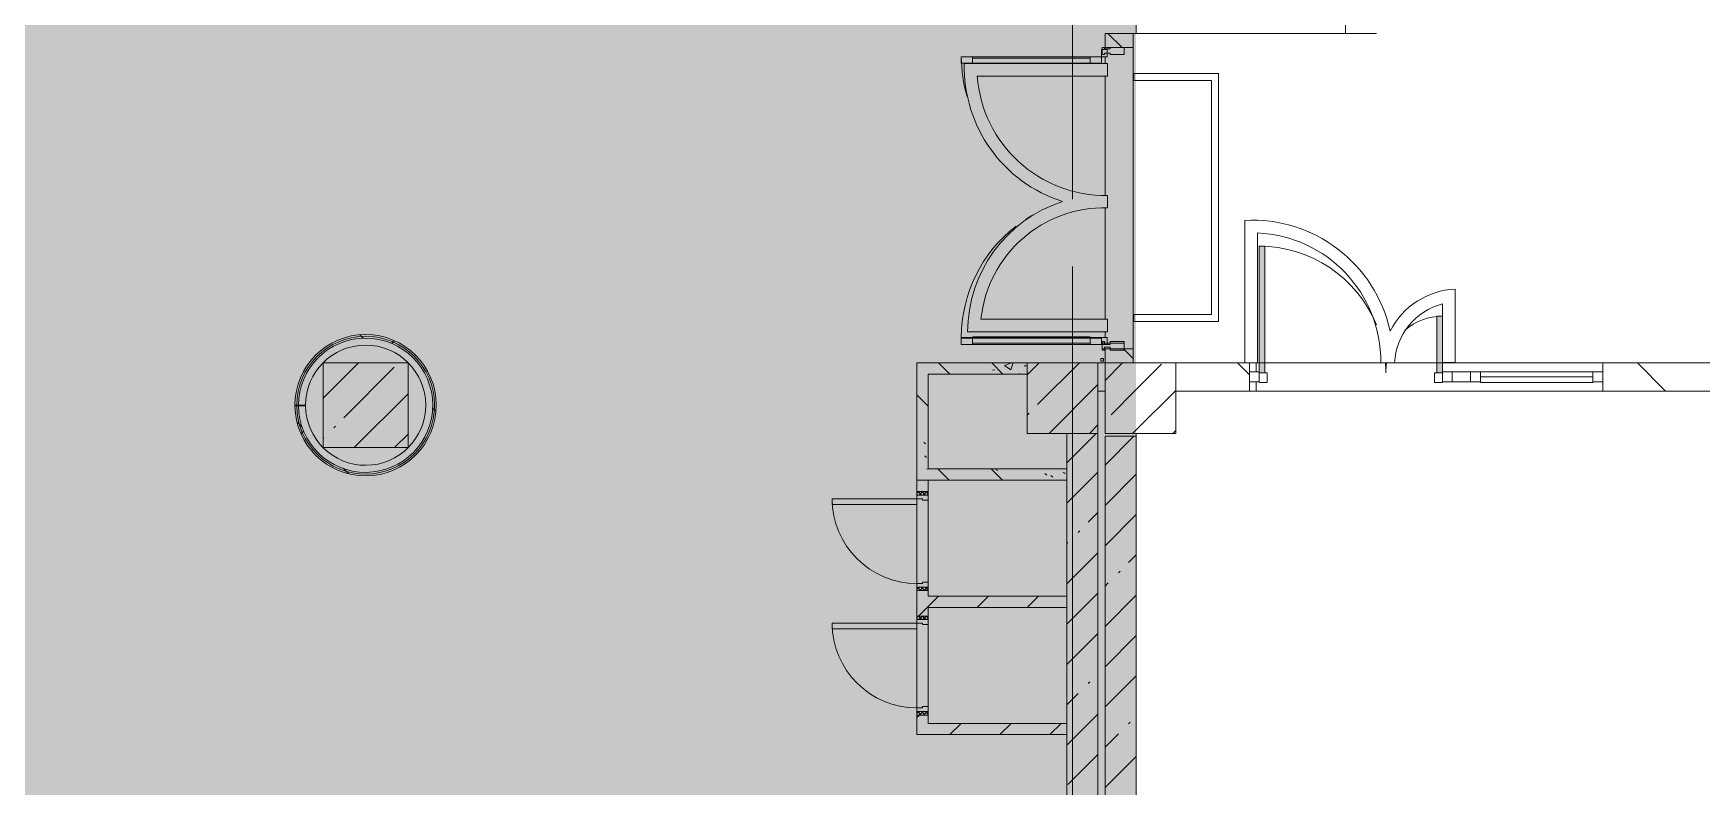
# Model space of a CAD drawing. Header units: millimetres. Extents: x -2911 to 185427, y -8553 to 29000.
# Drawn here: x 89377 to 101177, y 4902 to 10230 of the extents above; entities that cross this region are included whole.
import ezdxf

# ---------------------------------------------------------------- set-up
doc = ezdxf.new("R2010")
doc.units = ezdxf.units.MM
doc.linetypes.add('Осевая', pattern=[3175, 635, -476.25, 1587.5, -476.25])
doc.layers.add('A-DETL-GENF-3', color=7, linetype='Continuous', lineweight=9, true_color=0xc0c0c0, transparency=0.4)
for name, color, linetype, lineweight, true_color in [('A-DETL-GENF-4', 7, 'Continuous', 5, 0xe2e2e2), ('A-DETL-GENF-5', 7, 'Continuous', 5, 0xaaaaaa), ('A-DETL-GENF-6', 7, 'Continuous', 5, 0xb7b7b7), ('A-DOOR-2', 7, 'Continuous', 5, 0xaaaaaa), ('A-DOOR-3', 7, 'Continuous', 5, 0xe2e2e2), ('A-DOOR-4', 7, 'Continuous', 5, 0xb7b7b7), ('A-DOOR-FRAM-2', 7, 'Continuous', 5, 0xe2e2e2), ('A-DOOR-FRAM-3', 7, 'Continuous', 5, 0xaaaaaa), ('A-DOOR-FRAM-4', 7, 'Continuous', 5, 0xb7b7b7), ('A-FLOR-1', 7, 'Continuous', 5, 0xb7b7b7), ('A-FLOR-2', 7, 'Continuous', 5, 0xaaaaaa), ('A-GLAZ-CWMG-2', 7, 'Continuous', 5, 0x737373), ('A-WALL-4', 7, 'Continuous', 9, 0x737373), ('A-WALL-5', 7, 'Continuous', 5, 0x737373), ('I-WALL-1', 7, 'Continuous', 5, 0xe7e7e7), ('I-WALL-4', 7, 'Continuous', 5, 0x737373), ('I-WALL-5', 7, 'Continuous', 5, 0x787878), ('S-COLS-1', 7, 'Continuous', 5, 0x737373)]:
    doc.layers.add(name, color=color, linetype=linetype, lineweight=lineweight, true_color=true_color)
for name, color, linetype, lineweight in [('A-GLAZ-CURT-3', 7, 'Continuous', 5), ('A-GLAZ-CWMG-4', 7, 'Continuous', 5), ('I-WALL-3', 7, 'Continuous', 5), ('S-COLS-2', 7, 'Continuous', 5), ('Оси', 7, 'Continuous', 9), ('Оси-2', 7, 'Осевая', 9)]:
    doc.layers.add(name, color=color, linetype=linetype, lineweight=lineweight)
pattern_1 = [(45, (-38790, -7650), (-285.123, 285.123), []), (45, (-38504.88, -7650), (-285.123, 285.123), [504.031, -100.806, 16.764, -84.042])]
pattern_2 = [(45, (58417.4, 0), (-285.123, 285.123), []), (45, (58702.5, 0), (-285.123, 285.123), [504.031, -100.806, 16.764, -84.042])]
pattern_3 = [(135, (58417.4, 0), (-353.5534, -353.5534), [])]
pattern_4 = [(135, (58417.4, 0), (-377.171, -377.171), [533.4, -88.9, 17.78, -88.9]), (135, (58417.4, 376.94), (-377.171, -377.171), []), (50, (58417.4, 0), (637.6445, -55.7866), [66.675, -733.425]), (355, (58417.4, 0), (-123.349, 668.699), [53.34, -586.74]), (100.451, (58470.5, -4.65), (514.299, 612.908), [56.665, -623.315]), (46.184, (58417.4, 177.8), (948.776, -147.15), [100.012, -1100.137]), (96.636, (58496.45, 165.5), (830.91, 865.997), [84.998, -934.973]), (351.184, (58417.4, 177.8), (830.918, 865.988), [80.01, -880.11]), (21, (58506.3, 133.35), (530.6506, -357.928), [66.675, -733.425]), (326, (58506.3, 133.35), (216.308, 644.658), [53.34, -586.74]), (71.451, (58550.5, 103.5), (746.96, 286.724), [56.665, -623.315]), (37.5, (58417.39, 0), (10.8105, 295.9426), [16.764, -562.864, 16.764, -578.866, -588.962]), (37.5, (58417.39, 0), (10.8105, 295.9426), [-1175.258, 16.764, -572.198]), (7.5, (58417.4, 0), (233.8692, 350.6318), [16.764, -322.834, 16.764, -549.529, -224.472]), (7.5, (58417.4, 0), (233.8692, 350.6318), [-905.891, 16.764, -207.708]), (327.5, (58219.14, 0), (474.5678, -20.0513), [16.764, -205.486, 16.764, -676.656, -920.115]), (327.5, (58219.14, 0), (474.5678, -20.0513), [-915.67, 16.764, -903.351]), (317.5, (58130.24, 0), (518.452, 88.9934), [16.764, -272.161, 16.764, -443.738, -653.415]), (317.5, (58130.24, 0), (518.452, 88.9934), [-749.427, 16.764, -636.651])]
pattern_5 = [(45, (58417.4, 0), (-176.7767, 176.7767), [])]
pattern_6 = [(135, (1951.41, 104.685), (-14.14214, -14.14214), []), (225, (1951.41, 104.685), (14.14214, -14.14214), [])]
pattern_7 = [(45, (-171.384, 104.685), (-14.1421, 14.1421), []), (135, (-171.384, 104.685), (-14.1421, -14.1421), [])]
pattern_8 = [(45, (58417.4, 0), (-530.33, 530.33), []), (135, (58417.4, 0), (-530.33, -530.33), [])]

# ---------------------------------------------------------------- blocks, each defined once
blk = doc.blocks.new('BSC_Колонна _Прямоугольная - 500х500-23286270-2_9_1_птичка')
at = {"layer": 'S-COLS-2'}
h = blk.add_hatch(dxfattribs=at)
h.set_pattern_fill('FP_102', color=256, style=0, pattern_type=2)
h.set_pattern_definition(pattern_1)
h.paths.add_polyline_path([(-30, -250), (-30, 250), (-250, 250), (-250, -250)])
h = blk.add_hatch(dxfattribs=at)
h.set_pattern_fill('FP_102', color=256, style=0, pattern_type=2)
h.set_pattern_definition(pattern_1)
h.paths.add_polyline_path([(-30, -250), (250, -250), (250, 250), (-30, 250), (-30, 100)])
at = {"layer": 'S-COLS-1'}
for p, q in [((-30, 250), (-250, 250)), ((-250, 250), (-250, -250)), ((-250, -250), (-30, -250))]:
    blk.add_line(p, q, dxfattribs=at)
at = {"layer": 'S-COLS-2'}
for p, q in [((250, 250), (-30, 250)), ((250, -250), (250, 250)), ((-30, -250), (250, -250))]:
    blk.add_line(p, q, dxfattribs=at)
blk = doc.blocks.new('BSC_Колонна _Прямоугольная - 600х600-V202-2_9_1_птичка')
at = {"layer": 'S-COLS-2'}
h = blk.add_hatch(dxfattribs=at)
h.set_pattern_fill('FP_146', color=256, style=0, pattern_type=2)
h.set_pattern_definition([(45, (-33310, -7600), (-285.123, 285.123), []), (45, (-33024.88, -7600), (-285.123, 285.123), [504.031, -100.806, 16.764, -84.042])])
h.paths.add_polyline_path([(-135, -300), (300, -300), (300, 300), (-300, 300), (-300, -300)])
at = {"layer": 'S-COLS-1'}
for p, q in [((300, 300), (-300, 300)), ((-300, 300), (-300, -300)), ((300, -300), (300, 300)), ((-300, -300), (300, -300))]:
    blk.add_line(p, q, dxfattribs=at)
blk = doc.blocks.new('BSC_Колонна _Прямоугольная - 500х500-V248-2_9_1_птичка')
at = {"layer": 'S-COLS-2'}
h = blk.add_hatch(dxfattribs=at)
h.set_pattern_fill('FP_180', color=256, style=0, pattern_type=2)
h.set_pattern_definition([(45, (-38240, -7650), (-285.123, 285.123), []), (45, (-37954.88, -7650), (-285.123, 285.123), [504.031, -100.806, 16.764, -84.042])])
h.paths.add_polyline_path([(-250, -250), (250, -250), (250, 250), (-250, 250), (-250, 100)])
at = {"layer": 'S-COLS-1'}
for p, q in [((250, 250), (-250, 250)), ((-250, 250), (-250, -250)), ((250, -250), (250, 250)), ((-250, -250), (250, -250))]:
    blk.add_line(p, q, dxfattribs=at)
blk = doc.blocks.new('110_Дверь_СКБ_1Ст - д-18 700x2100h_Технический шкаф ЭОМ и СС-21511926-2_9_1_птичка')
at = {"layer": 'A-DOOR-2'}
h = blk.add_hatch(dxfattribs=at)
h.set_pattern_fill('FP_53', color=256, style=0, pattern_type=2)
h.set_pattern_definition(pattern_6)
h.paths.add_polyline_path([(337.5, -40), (362.5, -40), (362.5, 40), (337.5, 40)])
at = {"layer": 'A-DOOR-3'}
h = blk.add_hatch(color=256, dxfattribs=at)
h.paths.add_polyline_path([(-312.5, -40), (-277.5, -40), (-277.5, 0), (-287.5, 0), (-287.5, 40), (-312.5, 40)])
h.paths.add_polyline_path([(302.5, -40), (337.5, -40), (337.5, 40), (312.5, 40), (312.5, 0), (302.5, 0)])
at = {"layer": 'A-DOOR-FRAM-2'}
blk.add_hatch(color=256, dxfattribs=at).paths.add_polyline_path([(272.5, 640), (272.5, 40), (312.5, 40), (312.5, 640)])
at = {"layer": 'A-DOOR-FRAM-3'}
h = blk.add_hatch(dxfattribs=at)
h.set_pattern_fill('FP_54', color=256, style=0, pattern_type=2)
h.set_pattern_definition(pattern_7)
h.paths.add_polyline_path([(-337.5, -40), (-312.5, -40), (-312.5, 40), (-337.5, 40)])
at = {"layer": 'A-DOOR-4'}
for p, q in [((312.5, 640), (272.5, 640)), ((272.5, 640), (272.5, 40)), ((312.5, 40), (312.5, 640)), ((272.5, 40), (312.5, 40))]:
    blk.add_line(p, q, dxfattribs=at)
blk.add_arc((312.5, 40), 600, 90, 180, dxfattribs=at)
at = {"layer": 'A-DOOR-FRAM-4'}
for p, q in [((-312.5, 40), (-337.5, 40)), ((-337.5, 40), (-337.5, -40)), ((-287.5, 40), (-312.5, 40)), ((-312.5, 40), (-312.5, -40)), ((-312.5, -40), (-312.5, 40)), ((-287.5, 0), (-287.5, 40)), ((-287.5, 40), (272.5, 40)), ((312.5, 40), (312.5, 0)), ((337.5, 40), (312.5, 40)), ((337.5, -40), (337.5, 40)), ((362.5, 40), (337.5, 40)), ((337.5, 40), (337.5, -40)), ((362.5, -40), (362.5, 40)), ((-337.5, -40), (-312.5, -40)), ((-312.5, -40), (-277.5, -40)), ((-277.5, 0), (-287.5, 0)), ((-277.5, -40), (-277.5, 0)), ((302.5, -40), (-277.5, -40)), ((312.5, 0), (302.5, 0)), ((302.5, 0), (302.5, -40)), ((302.5, -40), (337.5, -40)), ((337.5, -40), (362.5, -40))]:
    blk.add_line(p, q, dxfattribs=at)
blk = doc.blocks.new('110_Дверь_СКБ_1Ст - д-18 700x2100h_Технический шкаф ЭОМ и СС-V259-2_9_1_птичка')
at = {"layer": 'A-DOOR-2'}
h = blk.add_hatch(dxfattribs=at)
h.set_pattern_fill('FP_53', color=256, style=0, pattern_type=2)
h.set_pattern_definition(pattern_6)
h.paths.add_polyline_path([(337.5, 40), (337.5, -40), (362.5, -40), (362.5, 40)])
at = {"layer": 'A-DOOR-3'}
h = blk.add_hatch(color=256, dxfattribs=at)
h.paths.add_polyline_path([(-312.5, -40), (-277.5, -40), (-277.5, 0), (-287.5, 0), (-287.5, 40), (-312.5, 40)])
h.paths.add_polyline_path([(302.5, 0), (302.5, -40), (337.5, -34.6), (337.5, 40), (312.5, 40), (312.5, 0)])
at = {"layer": 'A-DOOR-FRAM-2'}
blk.add_hatch(color=256, dxfattribs=at).paths.add_polyline_path([(272.5, 640), (272.5, 40), (312.5, 40), (312.5, 640)])
at = {"layer": 'A-DOOR-FRAM-3'}
h = blk.add_hatch(dxfattribs=at)
h.set_pattern_fill('FP_54', color=256, style=0, pattern_type=2)
h.set_pattern_definition(pattern_7)
h.paths.add_polyline_path([(-337.5, -40), (-312.5, -40), (-312.5, 40), (-337.5, 40)])
at = {"layer": 'A-DOOR-4'}
for p, q in [((312.5, 640), (272.5, 640)), ((272.5, 640), (272.5, 40)), ((312.5, 40), (312.5, 640)), ((272.5, 40), (312.5, 40))]:
    blk.add_line(p, q, dxfattribs=at)
blk.add_arc((312.5, 40), 600, 90, 180, dxfattribs=at)
at = {"layer": 'A-DOOR-FRAM-4'}
for p, q in [((-312.5, 40), (-337.5, 40)), ((-337.5, 40), (-337.5, -40)), ((-287.5, 40), (-312.5, 40)), ((-312.5, 40), (-312.5, -40)), ((-312.5, -40), (-312.5, 40)), ((-287.5, 0), (-287.5, 40)), ((-287.5, 40), (272.5, 40)), ((312.5, 40), (312.5, 0)), ((337.5, 40), (312.5, 40)), ((337.5, -34.6), (337.5, 40)), ((362.5, 40), (337.5, 40)), ((337.5, 40), (337.5, -34.6)), ((362.5, -40), (362.5, 40)), ((-337.5, -40), (-312.5, -40)), ((-312.5, -40), (-277.5, -40)), ((-277.5, 0), (-287.5, 0)), ((-277.5, -40), (-277.5, 0)), ((302.5, -40), (-277.5, -40)), ((312.5, 0), (302.5, 0)), ((302.5, 0), (302.5, -40)), ((302.5, -40), (337.5, -40)), ((337.5, -40), (362.5, -40))]:
    blk.add_line(p, q, dxfattribs=at)
blk = doc.blocks.new('Прямоугольный импост - Импост структурный с накладкой - 160мм Темный-31239214-2_9_1_птичка')
at = {"layer": 'A-GLAZ-CWMG-2'}
for p, q in [((-50, 0), (-50, 17)), ((-50, 17), (0, 17)), ((-40, 0), (-50, 0)), ((-40, -40), (-40, 0)), ((0, 0), (-10, 0)), ((-10, 0), (-10, -40)), ((0, 17), (0, 0)), ((-50, -140), (-50, -40)), ((-50, -40), (-40, -40)), ((-10, -40), (0, -40)), ((0, -40), (0, -140)), ((0, -140), (-50, -140))]:
    blk.add_line(p, q, dxfattribs=at)
blk = doc.blocks.new('Дверь_Витражная_остекление_ - ДВН_ДАО_Главный вход_1800 в свету 5-32258809-2_9_1_птичка')
at = {"layer": 'A-DETL-GENF-4'}
for points in [[(-947.5, -723.4), (-947.5, -20), (-992.5, -20), (-992.5, -1012.5), (-947.5, -1012.5)], [(1042.5, -1012.5), (1042.5, -20), (997.5, -20), (997.5, -1012.5)]]:
    blk.add_hatch(color=256, dxfattribs=at).paths.add_polyline_path(points)
at = {"layer": 'A-DETL-GENF-6'}
for p, q in [((-947.5, -20), (-992.5, -20)), ((-992.5, -1012.5), (-992.5, -20)), ((-947.5, -20), (-992.5, -20)), ((-992.5, -20), (-992.5, -1012.5)), ((-992.5, -100), (-947.5, -100)), ((-982.5, -932.5), (-982.5, -100)), ((-947.5, -1012.5), (-947.5, -20)), ((-947.5, -1012.5), (-947.5, -20)), ((988.5, -932.5), (988.5, -100)), ((997.5, -1012.5), (997.5, -20)), ((997.5, -20), (997.5, -1012.5)), ((1042.5, -100), (997.5, -100)), ((1032.5, -932.5), (1032.5, -100)), ((1042.5, -1012.5), (1042.5, -20)), ((1042.5, -1012.5), (1042.5, -20)), ((-992.5, -932.5), (-947.5, -932.5)), ((1042.5, -932.5), (997.5, -932.5)), ((-992.5, -1012.5), (-947.5, -1012.5)), ((-992.5, -1012.5), (-947.5, -1012.5)), ((1042.5, -1012.5), (997.5, -1012.5)), ((997.5, -1012.5), (1042.5, -1012.5))]:
    blk.add_line(p, q, dxfattribs=at)
at = {"layer": 'A-DOOR-4'}
for p, q in [((-1042.5, 20), (-992.5, 20)), ((-1042.5, -20), (-1042.5, 20)), ((-992.5, 20), (-992.5, -20)), ((992.5, 20), (1042.5, 20)), ((992.5, -20), (992.5, 20)), ((1042.5, 20), (1042.5, -20)), ((-992.5, -20), (-1042.5, -20)), ((-992.5, -1012.5), (-992.5, -20)), ((992.5, -1012.5), (992.5, -20)), ((1042.5, -20), (992.5, -20))]:
    blk.add_line(p, q, dxfattribs=at)
for centre, start, end in [((992.5, -20), 209.21115, 212.8228), ((992.5, -20), 217.57984, 270), ((-992.5, -20), 270, 286.54233)]:
    blk.add_arc(centre, 992.5, start, end, dxfattribs=at)
blk = doc.blocks.new('Прямоугольный импост - Импост структурный с накладкой - 160мм Темный-31915521-2_9_1_птичка')
at = {"layer": 'A-GLAZ-CWMG-2'}
for p, q in [((-25, 0), (-25, 17)), ((-25, 17), (25, 17)), ((-15, 0), (-25, 0)), ((-15, -40), (-15, 0)), ((25, 0), (15, 0)), ((15, 0), (15, -40)), ((25, 17), (25, 0)), ((-25, -140), (-25, -40)), ((-25, -40), (-15, -40)), ((15, -40), (25, -40)), ((25, -40), (25, -140)), ((25, -140), (-25, -140))]:
    blk.add_line(p, q, dxfattribs=at)
blk = doc.blocks.new('Прямоугольный импост - Импост структурный с накладкой - 160мм Темный-31239248-2_9_1_птичка')
at = {"layer": 'A-GLAZ-CWMG-2'}
for p, q in [((0, 17), (-50, 17)), ((-50, 17), (-50, 0)), ((-50, 0), (-40, 0)), ((-40, 0), (-40, -40)), ((-10, -40), (-10, 0)), ((-10, 0), (0, 0)), ((0, 0), (0, 17)), ((-40, -40), (-50, -40)), ((-50, -40), (-50, -140)), ((0, -40), (-10, -40)), ((0, -140), (0, -40)), ((-50, -140), (0, -140))]:
    blk.add_line(p, q, dxfattribs=at)
blk = doc.blocks.new('Прямоугольный импост - 50 x 70 мм-V319-2_9_1_птичка')
at = {"layer": 'A-GLAZ-CWMG-4'}
for p, q in [((-70, 35), (0, 35)), ((-70, -35), (-70, 35)), ((0, 35), (0, -35)), ((0, -35), (-70, -35))]:
    blk.add_line(p, q, dxfattribs=at)
blk = doc.blocks.new('Дверь_Витражная_остекление_ - ДВН_ДАО_Главный вход_1200 в свету-V320-2_9_1_птичка')
at = {"layer": 'A-DOOR-3'}
for points in [[(-647.5, 30), (-607.5, 30), (-610.8, 925), (-647.5, 925), (-647.5, 35)], [(647.5, 30), (647.5, 430), (607.5, 430), (607.5, 30)]]:
    blk.add_hatch(color=256, dxfattribs=at).paths.add_polyline_path(points)
at = {"layer": 'A-DETL-GENF-5'}
for p, q in [((-607.5, 925), (-647.5, 925)), ((-647.5, 925), (-647.5, 35)), ((-607.5, 30), (-607.5, 925)), ((647.5, 430), (607.5, 430)), ((607.5, 430), (607.5, 30)), ((647.5, 35), (647.5, 430)), ((-647.5, 30), (-607.5, 30)), ((-592.5, 30), (-647.5, 30)), ((-592.5, -40), (-592.5, 30)), ((592.5, -40), (592.5, 30)), ((592.5, 30), (647.5, 30)), ((607.5, 30), (647.5, 30)), ((-647.5, -40), (-592.5, -40)), ((647.5, -40), (592.5, -40))]:
    blk.add_line(p, q, dxfattribs=at)
at = {"layer": 'A-DOOR-2'}
for p, q in [((-647.5, 925), (-647.5, 35)), ((647.5, 430), (647.5, 35))]:
    blk.add_line(p, q, dxfattribs=at)
for centre, radius, start, end in [((-647.5, 30), 895, 22.29231, 90), ((647.5, 30), 400, 90, 131.44756), ((-647.5, 30), 895, 360, 4.55581), ((647.5, 30), 400, 169.71082, 180)]:
    blk.add_arc(centre, radius, start, end, dxfattribs=at)
blk = doc.blocks.new('Системная панель - Стемалит - 40мм-V321-2_9_1_птичка')
at = {"layer": 'A-GLAZ-CURT-3'}
for p, q in [((65, 35), (-65, 35)), ((-65, 35), (-65, -35)), ((65, -35), (65, 35)), ((-65, -35), (65, -35))]:
    blk.add_line(p, q, dxfattribs=at)
blk = doc.blocks.new('Прямоугольный импост - 50 x 70 мм-V322-2_9_1_птичка')
at = {"layer": 'A-GLAZ-CWMG-4'}
for p, q in [((-35, 35), (35, 35)), ((-35, -35), (-35, 35)), ((35, 35), (35, -35)), ((35, -35), (-35, -35))]:
    blk.add_line(p, q, dxfattribs=at)
blk = doc.blocks.new('Прямоугольный импост - 50 x 70 мм-V323-2_9_1_птичка')
at = {"layer": 'A-GLAZ-CWMG-4'}
for p, q in [((0, 35), (-70, 35)), ((-70, 35), (-70, -35)), ((0, -35), (0, 35)), ((-70, -35), (0, -35))]:
    blk.add_line(p, q, dxfattribs=at)
blk = doc.blocks.new('Системная панель - Стекло - 40мм-V324-2_9_1_птичка')
at = {"layer": 'A-GLAZ-CURT-3'}
for p, q in [((397.5, 0), (-397.5, 0)), ((-397.5, 0), (-397.5, -40)), ((397.5, -40), (397.5, 0)), ((-397.5, -40), (397.5, -40))]:
    blk.add_line(p, q, dxfattribs=at)
blk = doc.blocks.new('Прямоугольный импост - 50 x 70 мм-V325-2_9_1_птичка')
at = {"layer": 'A-GLAZ-CWMG-4'}
for p, q in [((-35, 35), (35, 35)), ((-35, -35), (-35, 35)), ((35, 35), (35, -35)), ((35, -35), (-35, -35))]:
    blk.add_line(p, q, dxfattribs=at)
blk = doc.blocks.new('Прямоугольный импост - 50 x 70 мм-V326-2_9_1_птичка')
at = {"layer": 'A-GLAZ-CWMG-4'}
blk.add_line((41991, 7835), (41196, 7835), dxfattribs=at)

msp = doc.modelspace()

# ---------------------------------------------------------------- hatches: boundary and pattern name
at = {"layer": 'A-DETL-GENF-3'}
msp.add_hatch(color=256, dxfattribs=at).paths.add_polyline_path([(91592.4, -280), (97177.4, -280), (97177.4, 23777.7), (92277.4, 23777.7), (92277.4, 27350), (62269.4, 27350), (62269.4, 15358), (58149.4, 15358), (58149.4, -280), (90664.9, -280)])
at = {"layer": 'I-WALL-1'}
msp.add_hatch(color=256, dxfattribs=at).paths.add_polyline_path([(91749.5, 7125.5), (91825.3, 7135.2), (91929.6, 7171.9), (91967.2, 7190), (92029.8, 7233.7), (92084.6, 7286.9), (92130.1, 7348.2), (92165.3, 7415.9), (92189.1, 7488.5), (92201, 7563.9), (92200.7, 7640.2), (92188.1, 7715.5), (92163.7, 7787.8), (92128, 7855.3), (92056.2, 7940.7), (92026.7, 7968.9), (91963.7, 8012), (91894.7, 8044.6), (91821.3, 8065.6), (91745.5, 8074.7), (91669.2, 8071.4), (91592.4, 8055.2), (91523.1, 8028.8), (91457, 7990.6), (91398, 7942.2), (91347.4, 7885), (91306.7, 7820.5), (91276.8, 7750.2), (91258.5, 7676.1), (91252.4, 7600), (91302.4, 7600), (91308.5, 7671.7), (91330.6, 7750.3), (91356.2, 7807), (91396.5, 7866.7), (91446.2, 7918.7), (91504.1, 7961.6), (91592.4, 8001.5), (91637.1, 8015.3), (91708.5, 8024.6), (91780.4, 8021.7), (91850.8, 8006.7), (91917.7, 7980), (91979.1, 7942.5), (92033.3, 7895.1), (92078.7, 7839.2), (92123.4, 7750.3), (92138.2, 7708.7), (92150.7, 7637.8), (92151, 7565.8), (92139.2, 7494.8), (92115.5, 7426.8), (92080.7, 7363.8), (92027.3, 7300), (91982, 7259.7), (91920.9, 7221.6), (91854.3, 7194.4), (91784, 7178.8), (91712.1, 7175.3), (91640.6, 7183.9), (91571.7, 7204.6), (91507.2, 7236.5), (91427.4, 7301.1), (91398.8, 7330.5), (91358, 7389.8), (91327.8, 7455.2), (91309.1, 7524.7), (91302.4, 7596.4), (91252.4, 7595.9), (91259.2, 7519.9), (91278.1, 7445.9), (91308.6, 7375.9), (91349.9, 7311.7), (91400.9, 7255), (91460.4, 7207.1), (91526.8, 7169.4), (91598.3, 7142.9), (91673.2, 7128.1)])
at = {"layer": 'I-WALL-3'}
h = msp.add_hatch(dxfattribs=at)
h.set_pattern_fill('FP_131', color=256, style=0, pattern_type=2)
h.set_pattern_definition(pattern_3)
h.paths.add_polyline_path([(97157.4, 7900), (97157.4, 8000), (96957.4, 8000), (96957.4, 7900)])
h.paths.add_polyline_path([(97157.4, 10130), (97157.4, 10230), (96957.4, 10230), (96957.4, 10130)])
h = msp.add_hatch(dxfattribs=at)
h.set_pattern_fill('FP_224', color=256, style=0, pattern_type=2)
h.set_pattern_definition(pattern_8)
h.paths.add_polyline_path([(91730.6, 7100), (91808.7, 7106.7), (91884.7, 7125.4), (91982.8, 7171.9), (92023.5, 7197.1), (92082.8, 7248.3), (92133.4, 7308.2), (92174, 7375.2), (92203.6, 7447.7), (92221.6, 7524), (92227.4, 7602.1), (92220.9, 7680.2), (92202.3, 7756.3), (92172.1, 7828.6), (92130.9, 7895.3), (92056.2, 7974.7), (92020.1, 8005.4), (91953.1, 8046.1), (91880.7, 8075.9), (91804.4, 8094), (91726.3, 8100), (91648.2, 8093.7), (91572.1, 8075.3), (91499.7, 8045.2), (91433, 8004.1), (91373.5, 7953.2), (91322.6, 7893.5), (91281.7, 7826.7), (91250.8, 7750.3), (91233.5, 7678.1), (91227.4, 7600), (91239.9, 7600), (91246.2, 7678.1), (91264.9, 7754.2), (91295.6, 7826.3), (91337.4, 7892.5), (91389.3, 7951.2), (91449.9, 8000.8), (91517.7, 8040.1), (91592.4, 8068.3), (91667.7, 8083.8), (91745.9, 8087.1), (91823.7, 8077.9), (91899.1, 8056.3), (91969.9, 8022.9), (92056.2, 7957.9), (92091.2, 7924.5), (92138.5, 7862), (92175.2, 7792.8), (92200.3, 7718.5), (92213.1, 7641.3), (92213.5, 7562.9), (92201.3, 7485.5), (92176.8, 7411.1), (92140.7, 7341.5), (92094, 7278.7), (92037.8, 7224.1), (91958.3, 7171.9), (91903, 7145.2), (91827.8, 7123), (91750.1, 7113), (91671.8, 7115.7), (91592.4, 7131.8), (91497.3, 7171.9), (91453.4, 7196.8), (91392.3, 7245.9), (91339.9, 7304.1), (91297.5, 7370), (91266.2, 7441.9), (91246.9, 7517.8), (91239.9, 7595.8), (91227.4, 7595.7), (91234.2, 7517.7), (91253.1, 7441.6), (91283.7, 7369.5), (91325.2, 7303), (91376.5, 7243.8), (91436.5, 7193.4), (91503.6, 7152.9), (91592.4, 7119.6), (91652.5, 7105.6)])
h = msp.add_hatch(dxfattribs=at)
h.set_pattern_fill('FP_224', color=256, style=0, pattern_type=2)
h.set_pattern_definition(pattern_8)
h.paths.add_polyline_path([(91750.1, 7113), (91827.8, 7123), (91903, 7145.2), (91973.5, 7179.2), (92056.2, 7241.9), (92094, 7278.7), (92140.7, 7341.5), (92176.8, 7411.1), (92201.3, 7485.5), (92213.5, 7562.9), (92213.1, 7641.3), (92189.5, 7750.3), (92175.2, 7792.8), (92138.5, 7862), (92091.2, 7924.5), (92034.5, 7978.6), (91969.9, 8022.9), (91899.1, 8056.3), (91823.7, 8077.9), (91745.9, 8087.1), (91667.7, 8083.8), (91590.9, 8068), (91517.7, 8040.1), (91449.9, 8000.8), (91389.3, 7951.2), (91337.4, 7892.5), (91295.6, 7826.3), (91264, 7750.3), (91246.2, 7678.1), (91239.9, 7600), (91252.4, 7600), (91258.5, 7676.1), (91276.8, 7750.3), (91306.7, 7820.5), (91347.4, 7885), (91398, 7942.2), (91457, 7990.6), (91523.1, 8028.8), (91594.4, 8056), (91669.2, 8071.4), (91745.5, 8074.7), (91821.3, 8065.6), (91894.7, 8044.6), (91963.7, 8012), (92026.7, 7968.9), (92081.9, 7916.2), (92128, 7855.3), (92163.7, 7787.8), (92188.1, 7715.5), (92200.7, 7640.2), (92201, 7563.9), (92189.1, 7488.5), (92165.3, 7415.9), (92130.1, 7348.2), (92084.6, 7286.9), (92029.8, 7233.7), (91967.2, 7190), (91898.5, 7156.9), (91825.3, 7135.2), (91749.5, 7125.5), (91673.2, 7128.1), (91592.4, 7145.1), (91522.5, 7171.9), (91460.4, 7207.1), (91400.9, 7255), (91349.9, 7311.7), (91308.6, 7375.9), (91278.1, 7445.9), (91259.2, 7519.9), (91252.4, 7595.9), (91239.9, 7595.8), (91246.9, 7517.8), (91266.2, 7441.9), (91297.5, 7370), (91339.9, 7304.1), (91392.3, 7245.9), (91453.4, 7196.8), (91521.5, 7158.1), (91595, 7130.8), (91671.8, 7115.7)])
h = msp.add_hatch(dxfattribs=at)
h.set_pattern_fill('FP_131', color=256, style=0, pattern_type=2)
h.set_pattern_definition(pattern_3)
h.paths.add_polyline_path([(96907.4, 7700), (96957.4, 7700), (96957.4, 7900), (96907.4, 7900), (96907.4, 7750.3)])
h = msp.add_hatch(dxfattribs=at)
h.set_pattern_fill('FP_131', color=256, style=0, pattern_type=2)
h.set_pattern_definition(pattern_3)
h.paths.add_polyline_path([(101327.4, 7700), (101327.4, 7900), (100478.4, 7900), (100478.4, 7700)])
h.paths.add_polyline_path([(97978.4, 7700), (97978.4, 7900), (97457.4, 7900), (97457.4, 7700)])
h = msp.add_hatch(dxfattribs=at)
h.set_pattern_fill('FP_128', color=256, style=0, pattern_type=2)
h.set_pattern_definition(pattern_2)
h.paths.add_polyline_path([(96687.4, 400), (96907.4, 400), (96907.4, 7400), (96687.4, 7400), (96687.4, 808.9)])
h = msp.add_hatch(dxfattribs=at)
h.set_pattern_fill('FP_128', color=256, style=0, pattern_type=2)
h.set_pattern_definition(pattern_2)
h.paths.add_polyline_path([(96957.4, 410), (97177.4, 410), (97177.4, 7380), (96957.4, 7380), (96957.4, 800.1)])
h = msp.add_hatch(dxfattribs=at)
h.set_pattern_fill('FP_132', color=256, style=0, pattern_type=2)
h.set_pattern_definition(pattern_5)
h.paths.add_polyline_path([(95627.4, 5270), (95707.4, 5270), (95707.4, 5409), (95627.4, 5409)])
h.paths.add_polyline_path([(95707.4, 6109), (95707.4, 6289), (95627.4, 6289), (95627.4, 6109)])
h.paths.add_polyline_path([(95696.9, 6989), (95707.4, 6989), (95707.4, 7070), (95627.4, 7070), (95627.4, 6989)])
h = msp.add_hatch(dxfattribs=at)
h.set_pattern_fill('FP_132', color=256, style=0, pattern_type=2)
h.set_pattern_definition(pattern_5)
h.paths.add_polyline_path([(96687.4, 6170), (96687.4, 6250), (95707.4, 6250), (95707.4, 6170), (96230, 6170)])
h = msp.add_hatch(dxfattribs=at)
h.set_pattern_fill('FP_132', color=256, style=0, pattern_type=2)
h.set_pattern_definition(pattern_5)
h.paths.add_polyline_path([(96687.4, 5270), (96687.4, 5350), (95707.4, 5350), (95707.4, 5270), (96230, 5270)])
at = {"layer": 'I-WALL-5'}
h = msp.add_hatch(dxfattribs=at)
h.set_pattern_fill('FP_139', color=256, style=0, pattern_type=2)
h.set_pattern_definition(pattern_4)
h.paths.add_polyline_path([(95707.4, 7150), (95707.4, 7900), (95627.4, 7900), (95627.4, 7150), (95664.1, 7150)])
h = msp.add_hatch(dxfattribs=at)
h.set_pattern_fill('FP_139', color=256, style=0, pattern_type=2)
h.set_pattern_definition(pattern_4)
h.paths.add_polyline_path([(96230, 7820), (96407.4, 7820), (96407.4, 7900), (95707.4, 7900), (95707.4, 7820)])
h = msp.add_hatch(dxfattribs=at)
h.set_pattern_fill('FP_139', color=256, style=0, pattern_type=2)
h.set_pattern_definition(pattern_4)
h.paths.add_polyline_path([(95707.4, 7070), (96687.4, 7070), (96687.4, 7150), (95627.4, 7150), (95627.4, 7070), (95680.4, 7070)])

# ---------------------------------------------------------------- linework, layer by layer
at = {"layer": 'A-FLOR-1'}
for p, q in [((97177.4, 10230), (97157.5, 10230)), ((96957.4, 10120), (96957.4, 10130)), ((96957.4, 10130), (96957.4, 10120)), ((96957.4, 10064.1), (96957.4, 10018)), ((96975.8, 10018), (95962.1, 10018)), ((96054.1, 9928), (96975.8, 9928)), ((96957.4, 9928), (96957.4, 9083.9)), ((96975.8, 9928), (96975.8, 10018)), ((97160.2, 9947.2), (97160.2, 9897.2)), ((96957.4, 8996.1), (96957.4, 8208)), ((96975.8, 8996.7), (96975.8, 9083.1)), ((96974.4, 8208), (96080, 8208)), ((96974.4, 8118), (96974.4, 8208)), ((97160.2, 8241.3), (97160.2, 8191.3)), ((95985.4, 8118), (96974.4, 8118)), ((96957.4, 8118), (96957.4, 8080)), ((97177.4, 7400), (97177.4, 7380))]:
    msp.add_line(p, q, dxfattribs=at)
for centre, radius, start, end in [((96961.8, 9993), 1000, 178.56746, 252.28756), ((96961.8, 9993), 910, 184.09604, 270.88287), ((96954.4, 8118), 969, 107.84035, 180), ((96954.4, 8118), 879, 88.60541, 174.12324)]:
    msp.add_arc(centre, radius, start, end, dxfattribs=at)
at = {"layer": 'A-FLOR-2'}
for p, q in [((98877.4, 10230), (98657.4, 10230)), ((97760.2, 9947.2), (97160.2, 9947.2)), ((97760.2, 8191.3), (97760.2, 9947.2)), ((97160.2, 9897.2), (97710.2, 9897.2)), ((97710.2, 9897.2), (97710.2, 8241.3)), ((97945.5, 8907.6), (97945.5, 7900)), ((98035.5, 7900), (98035.5, 8818.2)), ((99434.4, 7903), (99434.4, 8421.4)), ((99344.4, 8317.2), (99344.4, 7903)), ((97710.2, 8241.3), (97160.2, 8241.3)), ((97160.2, 8191.3), (97760.2, 8191.3)), ((100478.4, 7900), (97978.4, 7900)), ((98027.4, 7900), (98027.4, 7835)), ((98035.5, 7900), (98908, 7900)), ((99005.9, 7900), (100478.4, 7900)), ((99344.4, 7903), (99434.4, 7903)), ((98027.4, 7765), (98027.4, 7700))]:
    msp.add_line(p, q, dxfattribs=at)
for centre, radius, start, end in [((97998, 7909), 1000, 12.44956, 93.01125), ((97998, 7909), 910, 359.43333, 87.64026), ((99459.4, 7878), 544, 92.63401, 153.04618), ((99459.4, 7878), 454, 104.67311, 177.22246)]:
    msp.add_arc(centre, radius, start, end, dxfattribs=at)
at = {"layer": 'A-WALL-4'}
for p, q in [((96687.4, 7070), (96687.4, 7150)), ((95707.4, 7070), (95627.4, 7070)), ((96687.4, 6170), (96687.4, 6250)), ((96687.4, 5270), (96687.4, 5350))]:
    msp.add_line(p, q, dxfattribs=at)
for radius in [487.5, 475]:
    msp.add_arc((91727.4, 7600), radius, 180.49142, 180, dxfattribs=at)
at = {"layer": 'A-WALL-5'}
for p, q in [((96946.9, 7931), (96926.9, 7931)), ((96926.9, 7931), (96926.9, 7911)), ((96926.9, 7911), (96946.9, 7911)), ((96946.9, 7911), (96946.9, 7931))]:
    msp.add_line(p, q, dxfattribs=at)
at = {"layer": 'I-WALL-3'}
for p, q in [((98657.4, 11660), (98657.4, 10230)), ((97177.4, 10230), (98657.4, 10230)), ((97978.4, 7900), (97457.4, 7900)), ((97978.4, 7700), (97978.4, 7900)), ((100478.4, 7900), (100478.4, 7700)), ((100478.4, 7900), (101327.4, 7900)), ((101327.4, 7700), (97457.4, 7700))]:
    msp.add_line(p, q, dxfattribs=at)
at = {"layer": 'I-WALL-4'}
for p, q in [((97177.4, 12070), (97177.4, 10230)), ((97157.4, 10230), (96957.4, 10230)), ((96957.4, 10230), (96957.4, 10130)), ((97157.4, 10230), (97157.4, 7900)), ((96957.4, 10130), (97157.4, 10130)), ((96957.4, 10018), (96957.4, 10064.1)), ((96957.4, 9083.9), (96957.4, 9928)), ((96957.4, 8208), (96957.4, 8996.1)), ((96957.4, 8080), (96957.4, 8118)), ((97157.4, 8000), (96957.4, 8000)), ((96957.4, 8000), (96957.4, 7900)), ((96407.4, 7900), (95627.4, 7900)), ((95627.4, 7900), (95627.4, 6989)), ((95707.4, 7820), (96407.4, 7820)), ((95707.4, 7150), (95707.4, 7820)), ((96957.4, 7900), (96907.4, 7900)), ((96907.4, 7700), (96957.4, 7700)), ((91227.4, 7600), (91302.4, 7600)), ((91302.4, 7596.4), (91227.4, 7595.7)), ((96687.4, 7400), (96687.4, 7150)), ((96907.4, 400), (96907.4, 7400)), ((97177.4, 7380), (96957.4, 7380)), ((96957.4, 7380), (96957.4, 410)), ((97177.4, 800), (97177.4, 7380)), ((96687.4, 7150), (95707.4, 7150)), ((95707.4, 7070), (96687.4, 7070)), ((95707.4, 6989), (95707.4, 7070)), ((96687.4, 7070), (96687.4, 6250)), ((95627.4, 6289), (95627.4, 6109)), ((95707.4, 6250), (95707.4, 6289)), ((96687.4, 6250), (95707.4, 6250)), ((95707.4, 6109), (95707.4, 6170)), ((95707.4, 6170), (96687.4, 6170)), ((96687.4, 6170), (96687.4, 5350)), ((95627.4, 5409), (95627.4, 5270)), ((95707.4, 5350), (95707.4, 5409)), ((96687.4, 5350), (95707.4, 5350)), ((95627.4, 5270), (96687.4, 5270)), ((96687.4, 5270), (96687.4, 400))]:
    msp.add_line(p, q, dxfattribs=at)
for radius in [500, 425]:
    msp.add_arc((91727.4, 7600), radius, 180.49142, 180, dxfattribs=at)
at = {"layer": 'Оси'}
msp.add_line((96727.4, -4552.8), (96727.4, 7947.2), dxfattribs=at)
at = {"layer": 'Оси-2'}
msp.add_line((96727.4, 7947.2), (96727.4, 11277.7), dxfattribs=at)

# ---------------------------------------------------------------- block references
at = {"layer": 'A-DOOR-2'}
msp.add_blockref('Дверь_Витражная_остекление_ - ДВН_ДАО_Главный вход_1200 в свету-V320-2_9_1_птичка', (98695.9, 7800), dxfattribs=at)
at = {"layer": 'A-DOOR-4'}
for name, p, rotation in [('Дверь_Витражная_остекление_ - ДВН_ДАО_Главный вход_1800 в свету 5-32258809-2_9_1_птичка', (96953.4, 9072.5), 269.9999999999999), ('110_Дверь_СКБ_1Ст - д-18 700x2100h_Технический шкаф ЭОМ и СС-V259-2_9_1_птичка', (95667.4, 6626.5), 89.99999999999991), ('110_Дверь_СКБ_1Ст - д-18 700x2100h_Технический шкаф ЭОМ и СС-21511926-2_9_1_птичка', (95667.4, 5746.5), 89.99999999999991)]:
    msp.add_blockref(name, p, dxfattribs=dict(at, rotation=rotation))
at = {"layer": 'A-GLAZ-CURT-3'}
for name, p in [('Системная панель - Стемалит - 40мм-V321-2_9_1_птичка', (99478.4, 7800)), ('Системная панель - Стекло - 40мм-V324-2_9_1_птичка', (100010.9, 7800))]:
    msp.add_blockref(name, p, dxfattribs=at)
at = {"layer": 'A-GLAZ-CWMG-2', "rotation": 89.99999999999993}
msp.add_blockref('Прямоугольный импост - Импост структурный с накладкой - 160мм Темный-31239248-2_9_1_птичка', (96953.4, 10130), dxfattribs=at)
at = {"layer": 'A-GLAZ-CWMG-2', "extrusion": (0, 0, -1), "rotation": 270.0000000000001}
for name, p in [('Прямоугольный импост - Импост структурный с накладкой - 160мм Темный-31239214-2_9_1_птичка', (-96953.4, 8000)), ('Прямоугольный импост - Импост структурный с накладкой - 160мм Темный-31915521-2_9_1_птичка', (-96953.4, 8015))]:
    msp.add_blockref(name, p, dxfattribs=at)
at = {"layer": 'A-GLAZ-CWMG-4', "rotation": 180}
msp.add_blockref('Прямоугольный импост - 50 x 70 мм-V323-2_9_1_птичка', (97978.4, 7800), dxfattribs=at)
at = {"layer": 'A-GLAZ-CWMG-4', "extrusion": (0, 0, -1), "rotation": 180}
for name, p in [('Прямоугольный импост - 50 x 70 мм-V322-2_9_1_птичка', (-99378.4, 7800)), ('Прямоугольный импост - 50 x 70 мм-V325-2_9_1_птичка', (-99578.4, 7800)), ('Прямоугольный импост - 50 x 70 мм-V319-2_9_1_птичка', (-100478.4, 7800))]:
    msp.add_blockref(name, p, dxfattribs=at)
at = {"layer": 'A-GLAZ-CWMG-4'}
msp.add_blockref('Прямоугольный импост - 50 x 70 мм-V326-2_9_1_птичка', (58417.4, 0), dxfattribs=at)
at = {"layer": 'S-COLS-1'}
for name, p in [('BSC_Колонна _Прямоугольная - 600х600-V202-2_9_1_птичка', (91727.4, 7600)), ('BSC_Колонна _Прямоугольная - 500х500-V248-2_9_1_птичка', (96657.4, 7650))]:
    msp.add_blockref(name, p, dxfattribs=at)
at = {"layer": 'S-COLS-2'}
msp.add_blockref('BSC_Колонна _Прямоугольная - 500х500-23286270-2_9_1_птичка', (97207.4, 7650), dxfattribs=at)

doc.saveas('drawing.dxf')
